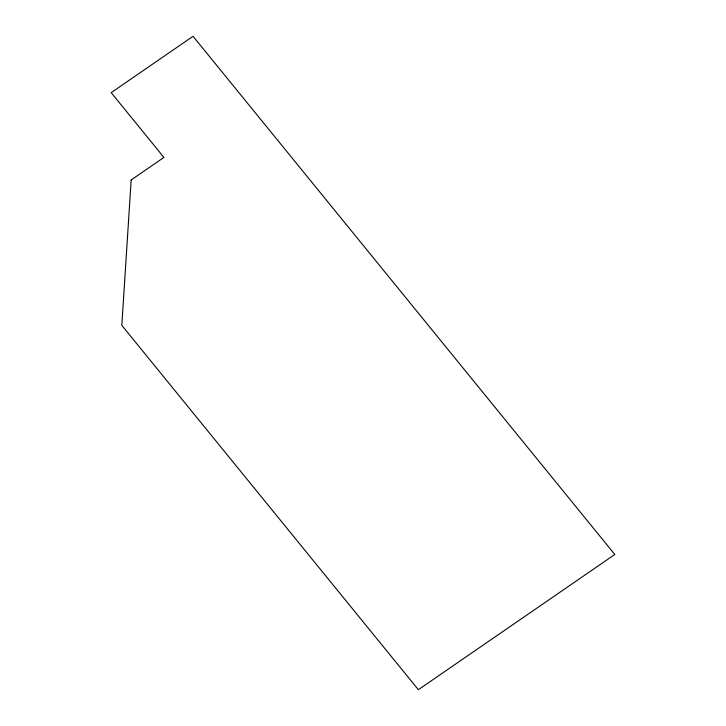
<?xml version="1.0" encoding="UTF-8"?>
<svg xmlns="http://www.w3.org/2000/svg" width="726" height="726" viewBox="0 0 726 726"><rect width="100%" height="100%" fill="white"/><g stroke="black" fill="none" stroke-linecap="round" stroke-linejoin="round"><path stroke-width="1.09" d="M131.17 179.957L121.814 325.357L418.367 689.7L614.813 554.473L193.043 36.3L111.187 92.647L163.913 157.415L131.17 179.957"/></g></svg>
